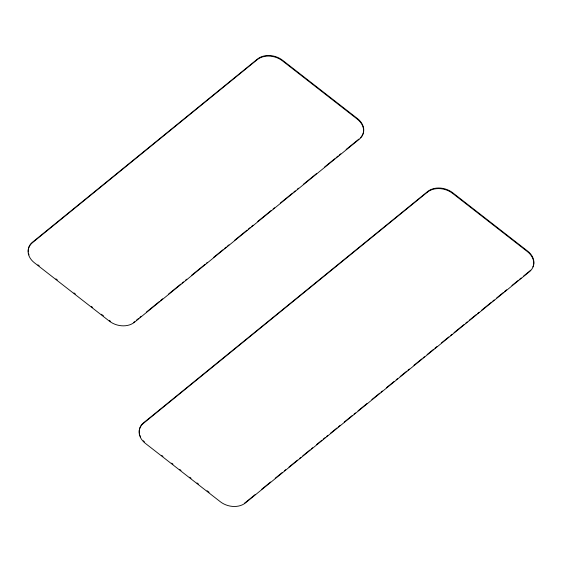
<?xml version="1.0" encoding="UTF-8"?>
<svg xmlns="http://www.w3.org/2000/svg" width="562" height="562" viewBox="0 0 562 562"><rect width="100%" height="100%" fill="white"/><g stroke="black" fill="none" stroke-linecap="round" stroke-linejoin="round"><path stroke-width="0.84" d="M136.58 320.08L138.589 318.443M139.931 317.354L141.266 316.265M146.626 311.903L159.341 301.548M160.683 300.459L162.692 298.822M168.719 293.919L180.767 284.105M182.109 283.016L183.444 281.927M185.453 280.29L186.795 279.202M191.48 275.387L204.87 264.484M206.212 263.395L207.547 262.306M213.574 257.396L222.945 249.767M224.287 248.678L226.296 247.041M227.638 245.952L228.973 244.863M234.333 240.501L247.048 230.146M248.39 229.05L250.399 227.42M251.734 226.324L253.076 225.236M257.761 221.421L271.151 210.518M273.16 208.881L274.502 207.792M280.529 202.889L292.577 193.075M293.919 191.986L295.254 190.897M297.263 189.261L298.605 188.172M303.29 184.357L316.68 173.454M324.717 166.914L334.755 158.737M336.097 157.648L338.106 156.011M339.441 154.922L340.783 153.833M346.136 149.471L358.858 139.116M255.457 494.335L245.594 502.365A18.125 13.804 15.7 0 1 244.505 503.166M261.379 489.516L270.582 482.02M275.183 478.269L282.419 472.382M284.393 470.773L285.707 469.706M288.994 467.029L297.544 460.067M299.518 458.459L300.832 457.391M302.806 455.782L310.034 449.895M311.355 448.827L312.669 447.752M316.617 444.542L321.871 440.257M323.192 439.189L325.159 437.58M326.48 436.512L327.794 435.438M330.421 433.302L336.996 427.942M338.317 426.874L340.284 425.265M344.232 422.055L352.121 415.634M354.095 414.025L355.409 412.958M358.043 410.815L367.246 403.319M371.854 399.568L379.743 393.147M381.057 392.072L382.371 391.004M386.319 387.794L394.208 381.366M396.182 379.757L397.496 378.69M400.13 376.547L406.705 371.194M408.019 370.126L409.333 369.051M413.934 365.307L421.83 358.879M423.144 357.811L424.458 356.737M427.092 354.601L433.667 349.241M434.981 348.173L436.955 346.564M441.556 342.82L448.792 336.933M450.759 335.324L452.08 334.257M454.047 332.648L463.917 324.618M465.884 323.01L467.205 321.942M469.172 320.333L476.407 314.446M477.721 313.371L479.042 312.303M481.669 310.161L491.532 302.131M492.846 301.063L494.16 299.989M496.794 297.846L503.369 292.493M504.683 291.425L506.657 289.816M511.919 285.531L518.494 280.178M519.808 279.11L521.122 278.035M523.756 275.9L529.671 271.081A18.125 13.804 15.7 0 0 530.654 270.196M37.907 264.807L39.242 265.847M55.954 278.864L57.289 279.904M74.001 292.921L75.336 293.961M91.374 306.452L92.716 307.491M101.406 314.263L103.408 315.823M161.624 455.346L162.959 456.386M171.649 463.151L172.991 464.191M179.671 469.396L181.006 470.443M189.696 477.208L191.038 478.248M197.051 482.934L198.386 483.973M207.076 490.745L209.085 492.305M144.406 441.858A18.125 13.804 15.7 0 1 143.296 440.763M140.619 436.934A18.125 13.804 15.7 0 1 140.015 435.515M139.587 434.068A18.125 13.804 15.7 0 1 143.507 422.856L427.584 191.572A18.125 13.804 15.7 0 1 452.733 192.78L527.599 251.088A18.125 13.804 15.7 0 1 532.966 266.88M28.992 254.874A18.125 13.804 15.7 0 1 28.564 253.42M28.318 251.959A18.125 13.804 15.7 0 1 32.484 242.208L257.445 59.066A18.125 13.804 15.7 0 1 282.588 60.274L357.453 118.575A18.125 13.804 15.7 0 1 360.509 137.683M134.571 321.717A18.125 13.804 15.7 0 1 133.482 322.518M110.693 321.422A18.125 13.804 15.7 0 1 109.421 320.509M257.284 59.628L32.329 242.777A18.125 13.804 15.7 0 0 34.401 262.77L109.267 321.071A18.125 13.804 15.7 0 0 134.416 322.286L359.371 139.137A18.125 13.804 15.7 0 0 357.292 119.144L282.433 60.836A18.125 13.804 15.7 0 0 257.284 59.628M427.429 192.141L143.345 423.425A18.125 13.804 15.7 0 0 145.425 443.418L220.29 501.718A18.125 13.804 15.7 0 0 245.432 502.927L529.516 271.643A18.125 13.804 15.7 0 0 527.437 251.65L452.579 193.349A18.125 13.804 15.7 0 0 427.429 192.141"/></g></svg>
